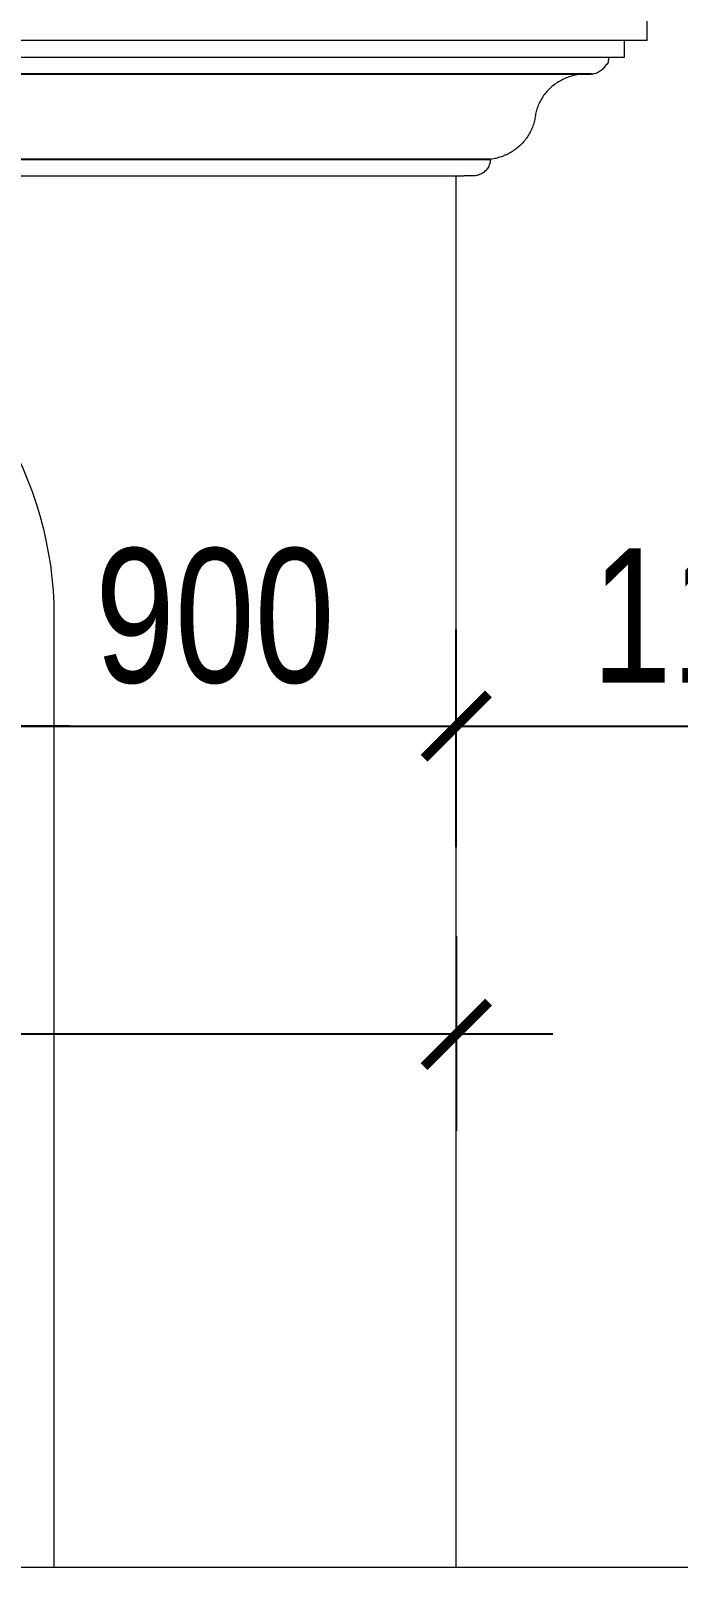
# Model space of a CAD drawing. Header units: millimetres. Extents: x -78046 to 260989, y -99288 to 158505.
# Drawn here: x 189331 to 190538, y 70848 to 73710 of the extents above; entities that cross this region are included whole.
import ezdxf
from ezdxf.xclip import XClip

# ---------------------------------------------------------------- set-up
doc = ezdxf.new("R2010")
doc.units = ezdxf.units.MM
doc.header["$LTSCALE"] = 100
doc.header["$XCLIPFRAME"] = 0
doc.header["$PDMODE"] = 98
doc.layers.get('Defpoints').update_dxf_attribs({"lineweight": 13})
doc.layers.add('-HATCH', color=8, linetype='Continuous', lineweight=5)
doc.layers.add('-LINE1', color=7, linetype='Continuous', lineweight=18)
doc.styles.add('AVANH', font='VHAVAN_2.TTF', dxfattribs={"width": 0.8})
doc.dimstyles.new('C_100A3', dxfattribs={"dimscale": 100, "dimtxt": 2.5, "dimasz": 1.2, "dimexe": 1.8, "dimexo": 0, "dimgap": 0.75, "dimtad": 1, "dimdec": 0, "dimzin": 0, "dimdsep": 46, "dimtxsty": 'AVANH', "dimblk": 'ARCHTICK', "dimcen": 0, "dimdle": 1.8, "dimclrd": 256, "dimclre": 256, "dimclrt": 7, "dimadec": 0, "dimazin": 0, "dimtfac": 0.0001, "dimtdec": 0, "dimtix": 1, "dimtmove": 2, "dimatfit": 3, "dimldrblk": 'ARCHTICK', "dimfxl": 1.8, "dimtolj": 1, "dimtzin": 0, "dimarcsym": 0})

# ---------------------------------------------------------------- blocks, each defined once
blk = doc.blocks.new('lancan')
for p, q in [((-1.089171390893171, 988.8015484686766), (6547.175558541203, 988.8015484686766)), ((-1.089171390893171, 968.8014960244764), (6547.175558541203, 968.8014133856486)), ((-1.089171390893171, 119.9643152806966), (6547.175558541203, 119.9643152806966)), ((-1.089171390893171, 99.96434793584922), (6547.175558541203, 99.96399682902847)), ((-1.089171390893171, -0.03565206415078137), (6547.175558541203, -0.03600317097152583))]:
    blk.add_line(p, q)
for radius, start, end in [(89.2055497875194, 8.530411156851809, 171.469589311981), (73.2055497875194, 10.41372094686248, 169.5862795216846)]:
    blk.add_arc((3355.187812040094, 879.7674588297523), radius, start, end)
blk = doc.blocks.new('_ARCHTICK')
at = {"const_width": 0.15}
blk.add_lwpolyline([(-0.5, -0.5), (0.5, 0.5)], dxfattribs=at)
blk = doc.blocks.new('*D95')
at = {"layer": 'Defpoints', "lineweight": -2, "transparency": 16777216}
for p, q in [((187873.6566505542, 72203.1531183109), (187873.6566505542, 72594.62171362428)), ((189223.7188522104, 72203.1531183109), (189223.7188522104, 72594.62171362428)), ((189403.7188522104, 72414.62171362428), (187693.6566505542, 72414.62171362428))]:
    blk.add_line(p, q, dxfattribs=at)
at = {"layer": 'Defpoints', "color": 0, "transparency": 16777216}
for p in [(187873.6566505542, 72414.62171362428), (187873.6566505542, 72203.1531183109), (189223.7188522104, 72203.1531183109)]:
    blk.add_point(p, dxfattribs=at)
at = {"layer": 'Defpoints', "lineweight": -2, "transparency": 16777216, "xscale": 120, "yscale": 120, "zscale": 120, "rotation": 180}
blk.add_blockref('_ARCHTICK', (187873.6566505542, 72414.62171362428), dxfattribs=at)
at = {"layer": 'Defpoints', "lineweight": -2, "transparency": 16777216, "xscale": 120, "yscale": 120, "zscale": 120}
blk.add_blockref('_ARCHTICK', (189223.7188522104, 72414.62171362428), dxfattribs=at)
at = {"layer": 'Defpoints', "color": 7, "transparency": 16777216, "insert": (188548.6877513823, 72618.91781408693), "char_height": 250, "attachment_point": 5, "style": 'AVANH'}
blk.add_mtext('\\A1;1350', dxfattribs=at)
blk = doc.blocks.new('*D115')
at = {"layer": 'Defpoints', "lineweight": -2, "transparency": 16777216}
for p, q in [((189223.7188522104, 72249.75705824042), (189223.7188522104, 72594.62171362428)), ((190123.7822291699, 72189.11246872898), (190123.7822291699, 72594.62171362428)), ((189043.7188522104, 72414.62171362428), (190303.7822291699, 72414.62171362428))]:
    blk.add_line(p, q, dxfattribs=at)
at = {"layer": 'Defpoints', "color": 0, "transparency": 16777216}
for p in [(190123.7822291699, 72414.62171362428), (189223.7188522104, 72249.75705824042), (190123.7822291699, 72189.11246872898)]:
    blk.add_point(p, dxfattribs=at)
at = {"layer": 'Defpoints', "lineweight": -2, "transparency": 16777216, "xscale": 120, "yscale": 120, "zscale": 120, "rotation": 180}
blk.add_blockref('_ARCHTICK', (189223.7188522104, 72414.62171362428), dxfattribs=at)
at = {"layer": 'Defpoints', "lineweight": -2, "transparency": 16777216, "xscale": 120, "yscale": 120, "zscale": 120}
blk.add_blockref('_ARCHTICK', (190123.7822291699, 72414.62171362428), dxfattribs=at)
at = {"layer": 'Defpoints', "color": 7, "transparency": 16777216, "insert": (189673.7505406901, 72618.91781408693), "char_height": 250, "attachment_point": 5, "style": 'AVANH'}
blk.add_mtext('\\A1;900', dxfattribs=at)
blk = doc.blocks.new('*D148')
at = {"layer": 'Defpoints', "lineweight": -2, "transparency": 16777216}
for p, q in [((190123.7822291699, 72189.11246872898), (190123.7822291699, 72594.62171362428)), ((191223.6247317103, 72203.1531183109), (191223.6247317103, 72594.62171362428)), ((189943.7822291699, 72414.62171362428), (191403.6247317103, 72414.62171362428))]:
    blk.add_line(p, q, dxfattribs=at)
at = {"layer": 'Defpoints', "color": 0, "transparency": 16777216}
for p in [(191223.6247317103, 72414.62171362428), (191223.6247317103, 72203.1531183109), (190123.7822291699, 72189.11246872898)]:
    blk.add_point(p, dxfattribs=at)
at = {"layer": 'Defpoints', "lineweight": -2, "transparency": 16777216, "xscale": 120, "yscale": 120, "zscale": 120, "rotation": 180}
blk.add_blockref('_ARCHTICK', (190123.7822291699, 72414.62171362428), dxfattribs=at)
at = {"layer": 'Defpoints', "lineweight": -2, "transparency": 16777216, "xscale": 120, "yscale": 120, "zscale": 120}
blk.add_blockref('_ARCHTICK', (191223.6247317103, 72414.62171362428), dxfattribs=at)
at = {"layer": 'Defpoints', "color": 7, "transparency": 16777216, "insert": (190673.7034804401, 72618.91781408693), "char_height": 250, "attachment_point": 5, "style": 'AVANH'}
blk.add_mtext('\\A1;1100', dxfattribs=at)
blk = doc.blocks.new('*D149')
at = {"layer": 'Defpoints', "lineweight": -2, "transparency": 16777216}
for p, q in [((187323.7967743625, 72143.65564400527), (187323.7967743625, 71660.6424318456)), ((190123.7822291696, 72023.58906069041), (190123.7822291696, 71660.6424318456)), ((190303.7822291696, 71840.6424318456), (187143.7967743625, 71840.6424318456))]:
    blk.add_line(p, q, dxfattribs=at)
at = {"layer": 'Defpoints', "color": 0, "transparency": 16777216}
for p in [(187323.7967743625, 72143.65564400527), (190123.7822291696, 72023.58906069041), (187323.7967743625, 71840.6424318456)]:
    blk.add_point(p, dxfattribs=at)
at = {"layer": 'Defpoints', "lineweight": -2, "transparency": 16777216, "xscale": 120, "yscale": 120, "zscale": 120, "rotation": 180}
blk.add_blockref('_ARCHTICK', (187323.7967743625, 71840.6424318456), dxfattribs=at)
at = {"layer": 'Defpoints', "lineweight": -2, "transparency": 16777216, "xscale": 120, "yscale": 120, "zscale": 120}
blk.add_blockref('_ARCHTICK', (190123.7822291696, 71840.6424318456), dxfattribs=at)
at = {"layer": 'Defpoints', "color": 7, "transparency": 16777216, "insert": (188733.7895017661, 72044.93853230825), "char_height": 250, "attachment_point": 5, "style": 'AVANH'}
blk.add_mtext('\\A1;2800', dxfattribs=at)

msp = doc.modelspace()

# ---------------------------------------------------------------- linework, layer by layer
at = {"layer": '-HATCH'}
for p, q in [((190436.9025967472, 73691.17118875944), (187323.7967743617, 73691.17159793935)), ((190407.650821087, 73659.42451101517), (187323.7967743632, 73659.67118808432)), ((190377.9215661956, 73629.11407238687), (187323.7822291718, 73629.17118875946)), ((190137.7249904917, 73628.17118871266), (187323.7967743633, 73628.17118810338)), ((190353.7977059454, 73628.17118875944), (190137.7249904917, 73628.17118871266)), ((190187.5130502131, 73469.17118875944), (187323.7822291718, 73469.17118875946)), ((190137.7249904915, 73470.67118816692), (187323.7967743634, 73470.67118816693)), ((190187.5879249939, 73470.67118816692), (190137.7249904915, 73470.67118816692))]:
    msp.add_line(p, q, dxfattribs=at)
at = {"layer": '-LINE1', "color": 0, "lineweight": 20}
for p, q in [((190479.6110789005, 73691.1716320166), (190479.6113042833, 73742.79747997351)), ((190479.6110789005, 73691.1716320166), (190436.9025967472, 73691.17118875944)), ((190436.9025967472, 73691.17118875944), (190436.9025967472, 73659.67118875944)), ((190407.3664315663, 73655.31293664807), (190407.0120862413, 73653.2791665595)), ((190407.5796475306, 73657.36431313226), (190407.3664315663, 73655.31293664807)), ((190407.650821087, 73659.42451101517), (190407.5796475306, 73657.36431313226)), ((190436.9025967472, 73659.67118875944), (190407.650821087, 73659.42451101517)), ((190338.3766309145, 73625.01405661948), (190335.8683429318, 73624.25735979438)), ((190340.9057580733, 73625.70566935217), (190338.3766309145, 73625.01405661948)), ((190343.4538440694, 73626.33168379671), (190340.9057580733, 73625.70566935217)), ((190346.0189944679, 73626.89163452793), (190343.4538440694, 73626.33168379671)), ((190348.5993021477, 73627.38510523725), (190346.0189944679, 73626.89163452793)), ((190351.1928487179, 73627.81172904227), (190348.5993021477, 73627.38510523725)), ((190353.7977059454, 73628.17118875944), (190351.1928487179, 73627.81172904227)), ((190372.4178683694, 73628.11407238687), (190353.7977059454, 73628.17118875944)), ((190374.5919963344, 73628.18151630486), (190372.4178683694, 73628.11407238687)), ((190376.7568143499, 73628.3835592536), (190374.5919963344, 73628.18151630486)), ((190378.9030523324, 73628.71933605417), (190376.7568143499, 73628.3835592536)), ((190381.0215197616, 73629.18740885876), (190378.9030523324, 73628.71933605417)), ((190383.1031450348, 73629.78577330778), (190381.0215197616, 73629.18740885876)), ((190385.1390143126, 73630.51186711277), (190383.1031450348, 73629.78577330778)), ((190387.1204096907, 73631.36258102859), (190385.1390143126, 73630.51186711277)), ((190389.0388465297, 73632.33427216766), (190387.1204096907, 73631.36258102859)), ((190390.8861097885, 73633.42277959934), (190389.0388465297, 73632.33427216766)), ((190392.6542892022, 73634.62344216769), (190390.8861097885, 73633.42277959934)), ((190394.3358131551, 73635.93111845129), (190392.6542892022, 73634.62344216769)), ((190395.9234811037, 73637.3402087795), (190394.3358131551, 73635.93111845129)), ((190397.4104944098, 73638.84467921122), (190395.9234811037, 73637.3402087795)), ((190398.7904854542, 73640.4380873731), (190397.4104944098, 73638.84467921122)), ((190400.0575449035, 73642.11361004676), (190398.7904854542, 73640.4380873731)), ((190401.2062470147, 73643.86407238687), (190400.0575449035, 73642.11361004676)), ((190402.2316728686, 73645.68197864498), (190401.2062470147, 73643.86407238687)), ((190405.1204278554, 73647.36998358351), (190402.2316728686, 73645.68197864498)), ((190405.8866747936, 73649.29916854596), (190405.1204278554, 73647.36998358351)), ((190406.5181289166, 73651.27171178228), (190405.8866747936, 73649.29916854596)), ((190407.0120862413, 73653.2791665595), (190406.5181289166, 73651.27171178228)), ((190292.7921973453, 73596.65852469976), (190291.1166970676, 73594.73467337704)), ((190294.5224276198, 73598.53837351808), (190292.7921973453, 73596.65852469976)), ((190296.306101552, 73600.37282225434), (190294.5224276198, 73598.53837351808)), ((190298.1418929039, 73602.16050692387), (190296.306101552, 73600.37282225434)), ((190300.0284369367, 73603.90009855093), (190298.1418929039, 73602.16050692387)), ((190301.9643310138, 73605.590303755), (190300.0284369367, 73603.90009855093)), ((190303.948135849, 73607.22986591319), (190301.9643310138, 73605.590303755)), ((190305.9783766848, 73608.8175661645), (190303.948135849, 73607.22986591319)), ((190308.0535436443, 73610.35222376559), (190305.9783766848, 73608.8175661645)), ((190310.1720943422, 73611.83269806931), (190308.0535436443, 73610.35222376559)), ((190312.3324537643, 73613.25788840951), (190310.1720943422, 73611.83269806931)), ((190314.5330150778, 73614.62673478274), (190312.3324537643, 73613.25788840951)), ((190316.7721428862, 73615.93821990004), (190314.5330150778, 73614.62673478274)), ((190319.0481722362, 73617.1913685695), (190316.7721428862, 73615.93821990004)), ((190321.3594109603, 73618.38524910827), (190319.0481722362, 73617.1913685695)), ((190323.7041407136, 73619.51897389768), (190321.3594109603, 73618.38524910827)), ((190326.0806182516, 73620.5917000434), (190323.7041407136, 73619.51897389768)), ((190328.4870767259, 73621.60263000187), (190326.0806182516, 73620.5917000434)), ((190330.9217269986, 73622.55101217343), (190328.4870767259, 73621.60263000187)), ((190333.3827589711, 73623.436141461), (190330.9217269986, 73622.55101217343)), ((190335.8683429318, 73624.25735979438), (190333.3827589711, 73623.436141461)), ((190275.6897115077, 73568.76634472692), (190274.8230796358, 73566.41101118382)), ((190276.6237886225, 73571.0984128637), (190275.6897115077, 73568.76634472692)), ((190277.6246163989, 73573.40548148747), (190276.6237886225, 73571.0984128637)), ((190278.6914511065, 73575.68583618068), (190277.6246163989, 73573.40548148747)), ((190279.8234991108, 73577.9377805091), (190278.6914511065, 73575.68583618068)), ((190281.0199192211, 73580.15964115888), (190279.8234991108, 73577.9377805091)), ((190282.2798215932, 73582.34976556392), (190281.0199192211, 73580.15964115888)), ((190283.6022695443, 73584.50652549982), (190282.2798215932, 73582.34976556392)), ((190284.986280143, 73586.62831791861), (190283.6022695443, 73584.50652549982)), ((190286.4308240702, 73588.71356477658), (190284.986280143, 73586.62831791861)), ((190287.9348276473, 73590.76071620002), (190286.4308240702, 73588.71356477658)), ((190289.4971724332, 73592.76824982608), (190287.9348276473, 73590.76071620002)), ((190291.1166970676, 73594.73467337704), (190289.4971724332, 73592.76824982608)), ((190268.7515851873, 73539.61936945767), (190268.0909520184, 73537.20480913215)), ((190269.3425013063, 73542.05009997111), (190268.7515851873, 73539.61936945767)), ((190269.8632610449, 73544.4951934886), (190269.3425013063, 73542.05009997111)), ((190270.3134772319, 73546.95283214784), (190269.8632610449, 73544.4951934886)), ((190271.0721529774, 73551.8895448642), (190270.3134772319, 73546.95283214784)), ((190271.5223692423, 73554.34718403028), (190271.0721529774, 73551.8895448642)), ((190272.0431288834, 73556.7922770902), (190271.5223692423, 73554.34718403028)), ((190272.6340450999, 73559.22300806122), (190272.0431288834, 73556.7922770902)), ((190273.2946782688, 73561.63756838674), (190272.6340450999, 73559.22300806122)), ((190274.0245373244, 73564.0341633626), (190273.2946782688, 73561.63756838674)), ((190274.8230796358, 73566.41101118382), (190274.0245373244, 73564.0341633626)), ((190256.3993501442, 73512.21405960027), (190254.9548061467, 73510.12881264112)), ((190257.7833606516, 73514.33585187038), (190256.3993501442, 73512.21405960027)), ((190259.1058086939, 73516.49261195496), (190257.7833606516, 73514.33585187038)), ((190260.3657110661, 73518.68273636), (190259.1058086939, 73516.49261195496)), ((190261.5621310638, 73520.9045967859), (190260.3657110661, 73518.68273636)), ((190262.6941791807, 73523.1565413382), (190261.5621310638, 73520.9045967859)), ((190263.7610137687, 73525.4368957557), (190262.6941791807, 73523.1565413382)), ((190264.7618416646, 73527.7439646552), (190263.7610137687, 73525.4368957557)), ((190265.6959187794, 73530.07603279197), (190264.7618416646, 73527.7439646552)), ((190266.5625506515, 73532.43136633508), (190265.6959187794, 73530.07603279197)), ((190267.3610929628, 73534.80821415629), (190266.5625506515, 73532.43136633508)), ((190268.0909520184, 73537.20480913215), (190267.3610929628, 73534.80821415629)), ((190224.6134880687, 73482.90415701218), (190222.3374580509, 73481.65100894938)), ((190224.6134880687, 73482.90415701218), (190226.8526152094, 73484.21564273615)), ((190226.8526152094, 73484.21564273615), (190229.0531767438, 73485.58448924679)), ((190229.0531767438, 73485.58448924679), (190231.2135359449, 73487.00967944958)), ((190233.3320873144, 73488.4901531433), (190231.2135359449, 73487.00967944958)), ((190233.3320873144, 73488.4901531433), (190235.4072537512, 73490.0248114645)), ((190235.4072537512, 73490.0248114645), (190237.4374944382, 73491.6125116057)), ((190239.4212999473, 73493.25207315155), (190237.4374944382, 73491.6125116057)), ((190239.4212999473, 73493.25207315155), (190241.3571933504, 73494.94227896795)), ((190243.2437380588, 73496.68186998123), (190241.3571933504, 73494.94227896795)), ((190243.2437380588, 73496.68186998123), (190245.0795287764, 73498.46955530473)), ((190245.0795287764, 73498.46955530473), (190246.8632026674, 73500.3040040008)), ((190248.5934336197, 73502.18385220329), (190246.8632026674, 73500.3040040008)), ((190248.5934336197, 73502.18385220329), (190250.2689332195, 73504.10770414185)), ((190251.8884584893, 73506.07412701927), (190250.2689332195, 73504.10770414185)), ((190251.8884584893, 73506.07412701927), (190253.4508026398, 73508.08166131887)), ((190253.4508026398, 73508.08166131887), (190254.9548061467, 73510.12881264112)), ((190180.7185857552, 73451.49520315578), (190181.9856445552, 73453.17072641932)), ((190183.1343466663, 73454.92118875944), (190181.9856445552, 73453.17072641932)), ((190184.1597725203, 73456.73909501755), (190183.1343466663, 73454.92118875944)), ((190184.1597725203, 73456.73909501755), (190185.0575310864, 73458.61666063995)), ((190185.8237786759, 73460.54584501055), (190185.0575310864, 73458.61666063995)), ((190185.8237786759, 73460.54584501055), (190186.4552321476, 73462.51838883871)), ((190186.9491901241, 73464.52584302366), (190186.4552321476, 73462.51838883871)), ((190186.9491901241, 73464.52584302366), (190187.3035347972, 73466.5596137045)), ((190187.3035347972, 73466.5596137045), (190187.5167507616, 73468.6109901887)), ((190187.5879249939, 73470.67118816692), (190187.5167507616, 73468.6109901887)), ((190187.5879249939, 73470.67118816692), (190190.1927815692, 73471.03064847662)), ((190190.1927815692, 73471.03064847662), (190192.7863281395, 73471.45727228164)), ((190192.7863281395, 73471.45727228164), (190195.3666358191, 73471.95074299096)), ((190195.3666358191, 73471.95074299096), (190197.9317862178, 73472.51069372217)), ((190197.9317862178, 73472.51069372217), (190200.4798722137, 73473.13670816671)), ((190203.0090000313, 73473.828320301), (190200.4798722137, 73473.13670816671)), ((190203.0090000313, 73473.828320301), (190205.5172873554, 73474.5850177245)), ((190205.5172873554, 73474.5850177245), (190208.002871316, 73475.40623605788)), ((190208.002871316, 73475.40623605788), (190210.4639032886, 73476.29136534546)), ((190210.4639032886, 73476.29136534546), (190212.8985535612, 73477.23974751701)), ((190215.3050126994, 73478.25067687238), (190212.8985535612, 73477.23974751701)), ((190215.3050126994, 73478.25067687238), (190217.6814895735, 73479.3234036212)), ((190217.6814895735, 73479.3234036212), (190220.0262193268, 73480.45712841064)), ((190220.0262193268, 73480.45712841064), (190222.3374580509, 73481.65100894938)), ((187323.7967743634, 73439.17118817964), (190137.7249904915, 73439.17118875944)), ((190123.7822291681, 70848.14009974024), (190123.7822291714, 73439.17118875944)), ((190154.3459680211, 73439.17118875944), (190137.7249904915, 73439.17118875944)), ((190156.5200959862, 73439.23863267743), (190154.3459680211, 73439.17118875944)), ((190158.6849140016, 73439.44067562617), (190156.5200959862, 73439.23863267743)), ((190160.8311519842, 73439.77645242674), (190158.6849140016, 73439.44067562617)), ((190162.9496194133, 73440.24452523133), (190160.8311519842, 73439.77645242674)), ((190165.0312446865, 73440.84288968035), (190162.9496194133, 73440.24452523133)), ((190167.0671139644, 73441.56898348534), (190165.0312446865, 73440.84288968035)), ((190169.0485093424, 73442.41969740117), (190167.0671139644, 73441.56898348534)), ((190170.9669461814, 73443.39138854023), (190169.0485093424, 73442.41969740117)), ((190172.8142094401, 73444.47989597192), (190170.9669461814, 73443.39138854023)), ((190174.5823888539, 73445.68055854026), (190172.8142094401, 73444.47989597192)), ((190174.5823888539, 73445.68055854026), (190176.2639128068, 73446.98823482385)), ((190176.2639128068, 73446.98823482385), (190177.8515807553, 73448.39732515207)), ((190177.8515807553, 73448.39732515207), (190179.3385940614, 73449.90179558379)), ((190180.7185857552, 73451.49520315578), (190179.3385940614, 73449.90179558379)), ((187323.7822291718, 70848.14009974024), (193323.7967649707, 70848.14009974024))]:
    msp.add_line(p, q, dxfattribs=at)
msp.add_lwpolyline([(187723.6566505542, 70848.14009983088), (187723.6566505542, 72643.16264834105, -0.273517517411221), (188114.3677923638, 73243.16264834038, -0.2422897867236175), (188982.8119786715, 73243.16264834038, -0.2751110251643629), (189373.7188522104, 72643.16264834038), (189373.7188522104, 70848.14009983088)], format="xyb", dxfattribs=at)

# ---------------------------------------------------------------- block references
at = {"layer": '-HATCH'}
ref = msp.add_blockref('lancan', (185930.5307636683, 70883.02424127172), dxfattribs=at)
XClip(ref).set_block_clipping_path([(1933.1258868858858, -0.03583897108910605), (3283.1880885421124, 1010.8253951667575)])

# ---------------------------------------------------------------- dimensions: what is measured, and where the dimension line sits
at = {"layer": 'Defpoints', "color": 2}
for base, p1, p2, picture, middle in [((187873.6566505542, 72414.62171362428), (189223.7188522104, 72203.1531183109), (187873.6566505542, 72203.1531183109), '*D95', (188548.6877513823, 72618.91781408693)), ((190123.7822291699, 72414.62171362428), (189223.7188522104, 72249.75705824042), (190123.7822291699, 72189.11246872898), '*D115', (189673.7505406901, 72618.91781408693)), ((191223.6247317103, 72414.62171362428), (190123.7822291699, 72189.11246872898), (191223.6247317103, 72203.1531183109), '*D148', (190673.7034804401, 72618.91781408693))]:
    dim = msp.add_linear_dim(base=base, p1=p1, p2=p2, dimstyle='C_100A3', dxfattribs=at)
    dim.commit()
    dim.dimension.update_dxf_attribs({"geometry": picture, "text_midpoint": middle})
dim = msp.add_linear_dim(base=(187323.7967743625, 71840.6424318456), p1=(190123.7822291696, 72023.58906069041), p2=(187323.7967743625, 72143.65564400527), dimstyle='C_100A3', dxfattribs=at)
dim.commit()
dim.dimension.update_dxf_attribs({"geometry": '*D149', "text_midpoint": (188733.7895017661, 72044.93853230825), "dimtype": 160})

doc.saveas('drawing.dxf')
